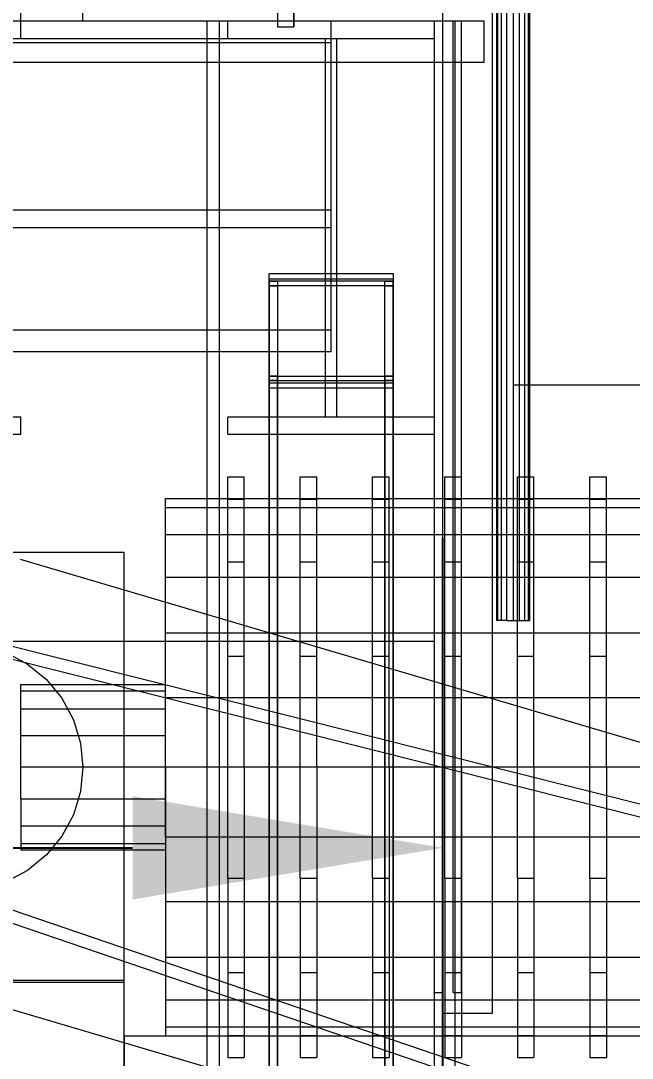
# Model space of a CAD drawing. Header units: millimetres. Extents: x -1970 to 34302, y -80068 to 6837.
# Drawn here: x 600 to 895, y -35402 to -34900 of the extents above; entities that cross this region are included whole.
import ezdxf

# ---------------------------------------------------------------- set-up
doc = ezdxf.new("R2010")
doc.units = ezdxf.units.MM
for name, color, linetype, lineweight in [('COTAS_O', 1, 'Continuous', 0), ('COTAS_P', 1, 'Continuous', 0), ('frontal_C07', 7, 'Continuous', 0), ('frontal_mezcladora', 7, 'Continuous', 0), ('frontal_tolva_provisional', 7, 'Continuous', 0)]:
    doc.layers.add(name, color=color, linetype=linetype, lineweight=lineweight)
doc.dimstyles.new('R19_100', dxfattribs={"dimtxt": 250, "dimasz": 150, "dimexe": 150, "dimexo": 80, "dimgap": 100, "dimtad": 1, "dimtih": 1, "dimtoh": 1, "dimdsep": 46, "dimcen": 0.09, "dimadec": 0, "dimazin": 0, "dimtfac": 1, "dimtdec": 4, "dimtofl": 0, "dimtmove": 0, "dimatfit": 3, "dimfxl": 1, "dimtolj": 1, "dimtzin": 0, "dimarcsym": 0})

# ---------------------------------------------------------------- blocks, each defined once
blk = doc.blocks.new('*D39')
at = {"layer": 'COTAS_O', "color": 0, "lineweight": -2, "transparency": 16777216}
for p, q in [((-650, -34820), (-650, -34050)), ((650, -34820), (650, -34050)), ((-500, -34200), (500, -34200))]:
    blk.add_line(p, q, dxfattribs=at)
at = {"layer": 'COTAS_O', "color": 0, "transparency": 16777216}
for points in [[(-500, -34175), (-500, -34225), (-650, -34200)], [(500, -34175), (500, -34225), (650, -34200)]]:
    blk.add_solid(points, dxfattribs=at)
at = {"layer": 'Defpoints', "color": 0, "transparency": 16777216}
for p in [(650, -34200), (-650, -34900), (650, -34900)]:
    blk.add_point(p, dxfattribs=at)
blk = doc.blocks.new('*D43')
at = {"layer": 'COTAS_P', "color": 0, "lineweight": -2, "transparency": 16777216}
for p, q in [((-804, -35920), (-804, -35150)), ((804, -35920), (804, -35150)), ((-654, -35300), (654, -35300))]:
    blk.add_line(p, q, dxfattribs=at)
at = {"layer": 'COTAS_P', "color": 0, "transparency": 16777216}
for points in [[(-654, -35275), (-654, -35325), (-804, -35300)], [(654, -35275), (654, -35325), (804, -35300)]]:
    blk.add_solid(points, dxfattribs=at)
at = {"layer": 'Defpoints', "color": 0, "transparency": 16777216}
for p in [(804, -35300), (-804, -36000), (804, -36000)]:
    blk.add_point(p, dxfattribs=at)

msp = doc.modelspace()

# ---------------------------------------------------------------- linework, layer by layer
at = {"layer": 'frontal_C07'}
for p, q in [((724, -34697.135), (724, -34902.865)), ((732, -34902.865), (732, -34697.135)), ((724, -34708.568), (724, -34902.865)), ((732, -34708.568), (732, -34902.865)), ((724, -34902.865), (732, -34902.865))]:
    msp.add_line(p, q, dxfattribs=at)
at = {"layer": 'frontal_mezcladora'}
for p, q in [((600, -34900), (600, -34820)), ((630, -34900), (630, -34880)), ((-750, -34900), (750, -34900)), ((-600, -34900), (600, -34900)), ((400, -34900), (750, -34900)), ((470, -34900), (630, -34900)), ((500, -34900), (600, -34900)), ((600, -34908.5), (600, -34900)), ((690, -34900), (696, -34900)), ((690, -35988), (690, -34900)), ((696, -35988), (696, -34900)), ((696, -34900), (804, -34900)), ((700, -34900), (800, -34900)), ((700, -34908.5), (700, -34900)), ((750, -34910.5), (750, -34900)), ((750, -34908.5), (750, -34900)), ((800, -34908.5), (800, -34900)), ((804, -34900), (810, -34900)), ((804, -35988), (804, -34900)), ((810, -35988), (810, -34900)), ((400, -34908.5), (750, -34908.5)), ((500, -34908.5), (600, -34908.5)), ((700, -34908.5), (800, -34908.5)), ((747.2, -34908.5), (752.8, -34908.5)), ((747.2, -35091.5), (747.2, -34908.5)), ((750, -34991.5), (750, -34908.5)), ((752.8, -35091.5), (752.8, -34908.5)), ((-750, -34910.5), (750, -34910.5)), ((750, -35049.5), (750, -34910.5)), ((400, -34991.5), (750, -34991.5)), ((750, -35000), (750, -34991.5)), ((400, -35000), (750, -35000)), ((720, -35872.255), (720, -35022.255)), ((720, -35022.255), (780, -35022.255)), ((720, -35025.954), (720, -35022.255)), ((780, -35022.255), (780, -35872.255)), ((780, -35022.255), (780, -35025.954)), ((720, -35874.749), (720, -35024.749)), ((720, -35024.749), (780, -35024.749)), ((720, -35028.116), (720, -35024.749)), ((780, -35025.954), (720, -35025.954)), ((720, -35025.954), (720, -35875.954)), ((720, -35025.954), (724, -35025.954)), ((720, -35074.046), (720, -35025.954)), ((780, -35028.116), (720, -35028.116)), ((720, -35028.116), (720, -35878.116)), ((720, -35028.116), (724, -35028.116)), ((720, -35071.884), (720, -35028.116)), ((724, -35025.954), (724, -35875.954)), ((724, -35025.954), (724, -35074.046)), ((724, -35028.116), (724, -35878.116)), ((724, -35028.116), (724, -35071.884)), ((776, -35875.954), (776, -35025.954)), ((776, -35025.954), (780, -35025.954)), ((776, -35074.046), (776, -35025.954)), ((776, -35878.116), (776, -35028.116)), ((776, -35028.116), (780, -35028.116)), ((776, -35071.884), (776, -35028.116)), ((780, -35024.749), (780, -35874.749)), ((780, -35024.749), (780, -35028.116)), ((780, -35875.954), (780, -35025.954)), ((780, -35025.954), (780, -35074.046)), ((780, -35878.116), (780, -35028.116)), ((780, -35028.116), (780, -35071.884)), ((-750, -35049.5), (750, -35049.5)), ((750, -35060), (750, -35049.5)), ((-750, -35060), (750, -35060)), ((720, -35921.884), (720, -35071.884)), ((720, -35071.884), (780, -35071.884)), ((720, -35075.251), (720, -35071.884)), ((724, -35071.884), (720, -35071.884)), ((720, -35924.046), (720, -35074.046)), ((720, -35074.046), (780, -35074.046)), ((720, -35077.745), (720, -35074.046)), ((724, -35074.046), (720, -35074.046)), ((724, -35921.884), (724, -35071.884)), ((724, -35924.046), (724, -35074.046)), ((780, -35071.884), (776, -35071.884)), ((776, -35071.884), (776, -35921.884)), ((780, -35074.046), (776, -35074.046)), ((776, -35074.046), (776, -35924.046)), ((780, -35071.884), (780, -35921.884)), ((780, -35071.884), (780, -35075.251)), ((780, -35074.046), (780, -35924.046)), ((780, -35074.046), (780, -35077.745)), ((780, -35075.251), (720, -35075.251)), ((720, -35075.251), (720, -35925.251)), ((780, -35077.745), (720, -35077.745)), ((720, -35077.745), (720, -35927.745)), ((780, -35925.251), (780, -35075.251)), ((780, -35927.745), (780, -35077.745)), ((500, -35091.5), (600, -35091.5)), ((600, -35100), (600, -35091.5)), ((700, -35091.5), (800, -35091.5)), ((700, -35100), (700, -35091.5)), ((747.2, -35091.5), (752.8, -35091.5)), ((800, -35100), (800, -35091.5)), ((500, -35100), (600, -35100)), ((700, -35100), (800, -35100))]:
    msp.add_line(p, q, dxfattribs=at)
at = {"layer": 'frontal_tolva_provisional'}
for p, q in [((804, -35380), (804, -34880)), ((828, -35380), (828, -34880)), ((830, -35190), (830, -34880)), ((830.609, -35190), (830.609, -34880)), ((832.343, -35190), (832.343, -34880)), ((834.939, -35190), (834.939, -34880)), ((838, -34880), (838, -35190)), ((841.061, -35190), (841.061, -34880)), ((843.657, -35190), (843.657, -34880)), ((845.391, -35190), (845.391, -34880)), ((846, -35190), (846, -34880)), ((-824, -34900), (824, -34900)), ((-804, -34900), (804, -34900)), ((300, -34900), (804, -34900)), ((300, -34900), (824, -34900)), ((800, -34900), (804, -34900)), ((800, -35370), (800, -34900)), ((800, -34900), (824, -34900)), ((800, -34920), (800, -34900)), ((804, -35450), (804, -34900)), ((804, -35370), (804, -34900)), ((809, -34900), (813, -34900)), ((809, -35370), (809, -34900)), ((813, -35370), (813, -34900)), ((824, -34920), (824, -34900)), ((-824, -34920), (824, -34920)), ((300, -34920), (824, -34920)), ((800, -34920), (824, -34920)), ((838, -35076), (958, -35076)), ((838, -35076), (838, -35131)), ((700, -35131.287), (700, -35120.6)), ((700, -35120.6), (708, -35120.6)), ((708, -35131.287), (708, -35120.6)), ((735, -35131.287), (735, -35120.6)), ((735, -35120.6), (743, -35120.6)), ((743, -35131.287), (743, -35120.6)), ((770, -35131.287), (770, -35120.6)), ((770, -35120.6), (778, -35120.6)), ((778, -35131.287), (778, -35120.6)), ((805, -35131.287), (805, -35120.6)), ((805, -35120.6), (813, -35120.6)), ((813, -35131.287), (813, -35120.6)), ((840, -35131.287), (840, -35120.6)), ((840, -35120.6), (848, -35120.6)), ((848, -35131.287), (848, -35120.6)), ((875, -35131.287), (875, -35120.6)), ((875, -35120.6), (883, -35120.6)), ((883, -35131.287), (883, -35120.6)), ((670, -35135.43), (670, -35131)), ((670, -35131), (1150, -35131)), ((700, -35161.722), (700, -35131.287)), ((700, -35131.287), (708, -35131.287)), ((708, -35161.722), (708, -35131.287)), ((735, -35161.722), (735, -35131.287)), ((735, -35131.287), (743, -35131.287)), ((743, -35161.722), (743, -35131.287)), ((770, -35161.722), (770, -35131.287)), ((770, -35131.287), (778, -35131.287)), ((778, -35161.722), (778, -35131.287)), ((805, -35161.722), (805, -35131.287)), ((805, -35131.287), (813, -35131.287)), ((813, -35161.722), (813, -35131.287)), ((838, -35131), (958, -35131)), ((840, -35161.722), (840, -35131.287)), ((840, -35131.287), (848, -35131.287)), ((848, -35161.722), (848, -35131.287)), ((875, -35161.722), (875, -35131.287)), ((875, -35131.287), (883, -35131.287)), ((883, -35161.722), (883, -35131.287)), ((670, -35148.417), (670, -35135.43)), ((670, -35135.43), (1150, -35135.43)), ((670, -35169.076), (670, -35148.417)), ((670, -35148.417), (1150, -35148.417)), ((450, -35157), (650, -35157)), ((650, -35365), (650, -35157)), ((599.774, -35160.31), (1529.774, -35435.31)), ((700, -35207.271), (700, -35161.722)), ((700, -35161.722), (708, -35161.722)), ((708, -35207.271), (708, -35161.722)), ((735, -35207.271), (735, -35161.722)), ((735, -35161.722), (743, -35161.722)), ((743, -35207.271), (743, -35161.722)), ((770, -35207.271), (770, -35161.722)), ((770, -35161.722), (778, -35161.722)), ((778, -35207.271), (778, -35161.722)), ((805, -35207.271), (805, -35161.722)), ((805, -35161.722), (813, -35161.722)), ((813, -35207.271), (813, -35161.722)), ((840, -35207.271), (840, -35161.722)), ((840, -35161.722), (848, -35161.722)), ((848, -35207.271), (848, -35161.722)), ((875, -35207.271), (875, -35161.722)), ((875, -35161.722), (883, -35161.722)), ((883, -35207.271), (883, -35161.722)), ((670, -35196), (670, -35169.076)), ((670, -35169.076), (1150, -35169.076)), ((830.609, -35190), (830, -35190)), ((832.343, -35190), (830.609, -35190)), ((834.939, -35190), (832.343, -35190)), ((834.939, -35190), (838, -35190)), ((838, -35190), (841.061, -35190)), ((841.061, -35190), (843.657, -35190)), ((843.657, -35190), (845.391, -35190)), ((845.391, -35190), (846, -35190)), ((670, -35227.354), (670, -35196)), ((670, -35196), (1150, -35196)), ((-800, -35200), (800, -35200)), ((585.357, -35199.9), (1525.108, -35436.107)), ((800, -35450), (800, -35200)), ((583.895, -35205.719), (1523.645, -35441.926)), ((592.961, -35205.567), (603.334, -35211.112)), ((700, -35261), (700, -35207.271)), ((700, -35207.271), (708, -35207.271)), ((708, -35261), (708, -35207.271)), ((735, -35261), (735, -35207.271)), ((735, -35207.271), (743, -35207.271)), ((743, -35261), (743, -35207.271)), ((770, -35261), (770, -35207.271)), ((770, -35207.271), (778, -35207.271)), ((778, -35261), (778, -35207.271)), ((805, -35261), (805, -35207.271)), ((805, -35207.271), (813, -35207.271)), ((813, -35261), (813, -35207.271)), ((840, -35261), (840, -35207.271)), ((840, -35207.271), (848, -35207.271)), ((848, -35261), (848, -35207.271)), ((875, -35261), (875, -35207.271)), ((875, -35207.271), (883, -35207.271)), ((883, -35261), (883, -35207.271)), ((603.334, -35211.112), (612.426, -35218.574)), ((612.426, -35218.574), (619.888, -35227.666)), ((600, -35224.045), (600, -35221)), ((600, -35221), (670, -35221)), ((600, -35232.716), (600, -35224.045)), ((600, -35224.045), (670, -35224.045)), ((670, -35224.045), (670, -35221)), ((670, -35232.716), (670, -35224.045)), ((619.888, -35227.666), (625.433, -35238.039)), ((670, -35261), (670, -35227.354)), ((670, -35227.354), (1150, -35227.354)), ((600, -35245.693), (600, -35232.716)), ((600, -35232.716), (670, -35232.716)), ((670, -35245.693), (670, -35232.716)), ((625.433, -35238.039), (628.847, -35249.295)), ((600, -35261), (600, -35245.693)), ((600, -35245.693), (670, -35245.693)), ((628.847, -35249.295), (630, -35261)), ((670, -35261), (670, -35245.693)), ((600, -35276.307), (600, -35261)), ((670, -35261), (600, -35261)), ((630, -35261), (628.847, -35272.705)), ((670, -35294.646), (670, -35261)), ((1150, -35261), (670, -35261)), ((670, -35261), (670, -35276.307)), ((700, -35314.729), (700, -35261)), ((708, -35261), (700, -35261)), ((708, -35261), (708, -35314.729)), ((735, -35314.729), (735, -35261)), ((743, -35261), (735, -35261)), ((743, -35261), (743, -35314.729)), ((770, -35314.729), (770, -35261)), ((778, -35261), (770, -35261)), ((778, -35261), (778, -35314.729)), ((805, -35314.729), (805, -35261)), ((813, -35261), (805, -35261)), ((813, -35261), (813, -35314.729)), ((840, -35314.729), (840, -35261)), ((848, -35261), (840, -35261)), ((848, -35261), (848, -35314.729)), ((875, -35314.729), (875, -35261)), ((883, -35261), (875, -35261)), ((883, -35261), (883, -35314.729)), ((628.847, -35272.705), (625.433, -35283.961)), ((600, -35276.307), (600, -35289.284)), ((600, -35276.307), (670, -35276.307)), ((670, -35276.307), (670, -35289.284)), ((625.433, -35283.961), (619.888, -35294.334)), ((600, -35289.284), (600, -35297.955)), ((600, -35289.284), (670, -35289.284)), ((670, -35289.284), (670, -35297.955)), ((619.888, -35294.334), (612.426, -35303.426)), ((670, -35294.646), (670, -35326)), ((670, -35294.646), (1150, -35294.646)), ((600, -35297.955), (600, -35301)), ((600, -35297.955), (670, -35297.955)), ((670, -35297.955), (670, -35301)), ((600, -35301), (670, -35301)), ((612.426, -35303.426), (603.334, -35310.888)), ((551.596, -35314.947), (1468.681, -35627.805)), ((603.334, -35310.888), (592.961, -35316.433)), ((700, -35314.729), (700, -35360.278)), ((700, -35314.729), (708, -35314.729)), ((708, -35314.729), (708, -35360.278)), ((735, -35314.729), (735, -35360.278)), ((735, -35314.729), (743, -35314.729)), ((743, -35314.729), (743, -35360.278)), ((770, -35314.729), (770, -35360.278)), ((770, -35314.729), (778, -35314.729)), ((778, -35314.729), (778, -35360.278)), ((805, -35314.729), (805, -35360.278)), ((805, -35314.729), (813, -35314.729)), ((813, -35314.729), (813, -35360.278)), ((840, -35314.729), (840, -35360.278)), ((840, -35314.729), (848, -35314.729)), ((848, -35314.729), (848, -35360.278)), ((875, -35314.729), (875, -35360.278)), ((875, -35314.729), (883, -35314.729)), ((883, -35314.729), (883, -35360.278)), ((549.659, -35320.626), (1466.744, -35633.484)), ((670, -35326), (670, -35352.924)), ((670, -35326), (1150, -35326)), ((670, -35352.924), (670, -35373.583)), ((670, -35352.924), (1150, -35352.924)), ((700, -35360.278), (700, -35390.713)), ((700, -35360.278), (708, -35360.278)), ((708, -35360.278), (708, -35390.713)), ((735, -35360.278), (735, -35390.713)), ((735, -35360.278), (743, -35360.278)), ((743, -35360.278), (743, -35390.713)), ((770, -35360.278), (770, -35390.713)), ((770, -35360.278), (778, -35360.278)), ((778, -35360.278), (778, -35390.713)), ((805, -35360.278), (805, -35390.713)), ((805, -35360.278), (813, -35360.278)), ((813, -35360.278), (813, -35390.713)), ((840, -35360.278), (840, -35390.713)), ((840, -35360.278), (848, -35360.278)), ((848, -35360.278), (848, -35390.713)), ((875, -35360.278), (875, -35390.713)), ((875, -35360.278), (883, -35360.278)), ((883, -35360.278), (883, -35390.713)), ((450, -35364), (650, -35364)), ((450, -35365), (650, -35365)), ((540.226, -35361.69), (1470.226, -35636.69)), ((650, -35426), (650, -35364)), ((800, -35370), (804, -35370)), ((809, -35370), (813, -35370)), ((670, -35373.583), (670, -35386.57)), ((670, -35373.583), (1150, -35373.583)), ((804, -35380), (828, -35380)), ((670, -35386.57), (670, -35391)), ((670, -35386.57), (1150, -35386.57)), ((650, -35391), (1170, -35391)), ((650, -35391), (650, -35426)), ((670, -35391), (1150, -35391)), ((700, -35390.713), (700, -35401.4)), ((700, -35390.713), (708, -35390.713)), ((708, -35390.713), (708, -35401.4)), ((735, -35390.713), (735, -35401.4)), ((735, -35390.713), (743, -35390.713)), ((743, -35390.713), (743, -35401.4)), ((770, -35390.713), (770, -35401.4)), ((770, -35390.713), (778, -35390.713)), ((778, -35390.713), (778, -35401.4)), ((805, -35390.713), (805, -35401.4)), ((805, -35390.713), (813, -35390.713)), ((813, -35390.713), (813, -35401.4)), ((840, -35390.713), (840, -35401.4)), ((840, -35390.713), (848, -35390.713)), ((848, -35390.713), (848, -35401.4)), ((875, -35390.713), (875, -35401.4)), ((875, -35390.713), (883, -35390.713)), ((883, -35390.713), (883, -35401.4)), ((700, -35401.4), (708, -35401.4)), ((735, -35401.4), (743, -35401.4)), ((770, -35401.4), (778, -35401.4)), ((805, -35401.4), (813, -35401.4)), ((840, -35401.4), (848, -35401.4)), ((875, -35401.4), (883, -35401.4))]:
    msp.add_line(p, q, dxfattribs=at)

# ---------------------------------------------------------------- dimensions: what is measured, and where the dimension line sits
at = {"layer": 'COTAS_O'}
dim = msp.add_aligned_dim(p1=(-650, -34900), p2=(650, -34900), distance=700, text='<> O', dimstyle='R19_100', dxfattribs=at)
dim.commit()
dim.dimension.update_dxf_attribs({"geometry": '*D39', "text_midpoint": (0, -34200)})
at = {"layer": 'COTAS_P'}
dim = msp.add_aligned_dim(p1=(-804, -36000), p2=(804, -36000), distance=700, text='<> P', dimstyle='R19_100', dxfattribs=at)
dim.commit()
dim.dimension.update_dxf_attribs({"geometry": '*D43', "text_midpoint": (0, -35300)})

doc.saveas('drawing.dxf')
